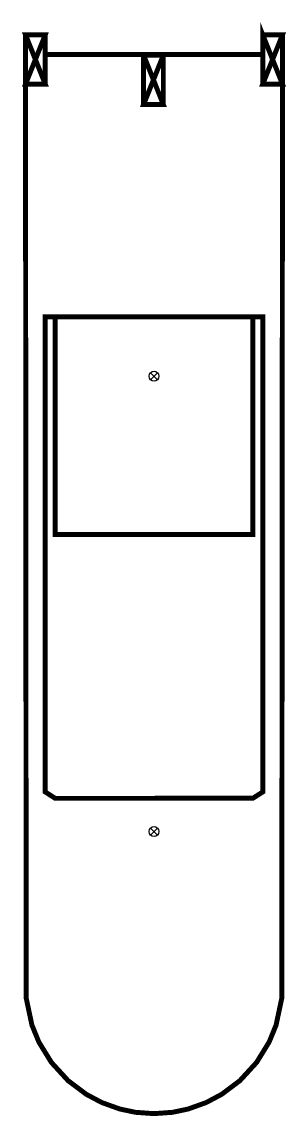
# Model space of a CAD drawing. Header units: millimetres. Extents: x -2.7 to 2.7, y -15 to 7.2.
import ezdxf

# ---------------------------------------------------------------- set-up
doc = ezdxf.new("R2010")
doc.units = ezdxf.units.MM

msp = doc.modelspace()

# ---------------------------------------------------------------- linework, layer by layer
at = {"const_width": 0.1}
for points in [[(2.6, 6.9), (2.6, 5.9), (2.2, 5.9), (2.2, 6.9), (2.6, 6.9), (2.2, 5.9), (2.6, 5.9), (2.2, 6.9), (2.2, 6.5), (-2.2, 6.5), (-2.2, 6.9), (-2.6, 6.9), (-2.2, 5.9), (-2.6, 5.9), (-2.6, 6.9), (-2.2, 6.9), (-2.6, 5.9), (-2.2, 5.9)], [(-2.2, 5.9), (-2.2, 6.9)], [(-0.211, 6.488), (0.189, 5.488), (-0.211, 5.488), (0.189, 6.488), (-0.211, 6.488), (-0.211, 5.488), (0.189, 5.488), (0.189, 6.488)], [(-2.6, 5.9), (-2.586, -12.566), (-2.47, -13.111), (-2.329, -13.455), (-2.076, -13.865), (-1.737, -14.235), (-1.372, -14.508), (-1.058, -14.675), (-0.693, -14.806), (-0.376, -14.873), (0, -14.9)], [(2.6, 5.9), (2.586, -12.566), (2.47, -13.111), (2.329, -13.455), (2.076, -13.865), (1.737, -14.235), (1.372, -14.508), (1.058, -14.675), (0.693, -14.806), (0.376, -14.873), (0, -14.9)]]:
    msp.add_lwpolyline(points, dxfattribs=at)
msp.add_lwpolyline([(2.6, 6.9), (2.6, 5.761)])
for points in [[(2.2, 1.2), (-2.2, 1.2), (-2.2, -8.4), (-2, -8.529), (2, -8.528), (2.2, -8.4)], [(2, 1.2), (2, -3.2), (-2, -3.2), (-2, 1.2), (2, 1.2)]]:
    msp.add_lwpolyline(points, close=True, dxfattribs=at)
at = {"color": 6}
for points in [[(0.071, 0.071), (-0.071, -0.071)], [(-0.071, 0.071), (0.071, -0.071)], [(-0.071, -9.129), (0.071, -9.271)], [(0.071, -9.129), (-0.071, -9.271)]]:
    msp.add_lwpolyline(points, dxfattribs=at)
for centre in [(0, 0), (0, 0), (0, -9.2), (0, -9.2)]:
    msp.add_circle(centre, 0.1, dxfattribs=at)
msp.add_arc((0, -12.3), 2.6, 180, 0)

doc.saveas('drawing.dxf')
